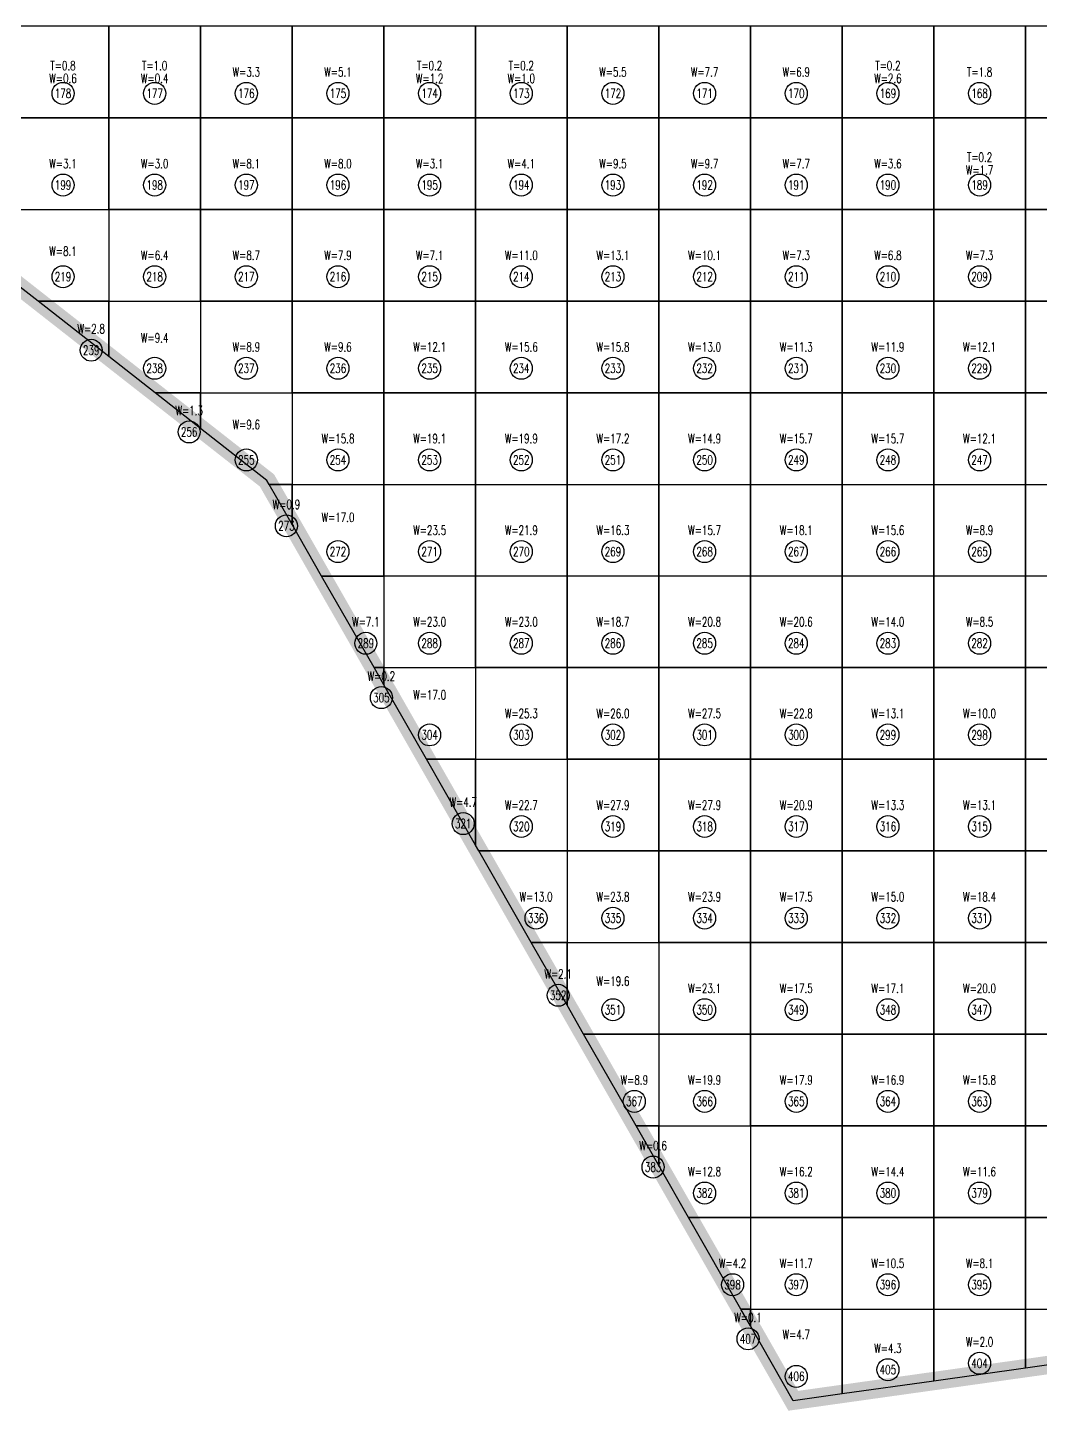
# Model space of a CAD drawing. Extents: x 4283 to 40403, y 1134 to 1764.
# Drawn here: x 12947.9 to 12990.4, y 1579.7 to 1637.7 of the extents above; entities that cross this region are included whole.
import ezdxf
from ezdxf.enums import TextEntityAlignment as Align

# ---------------------------------------------------------------- set-up
doc = ezdxf.new("R2010")
doc.units = 0
for name, color, linetype in [('tdz_14-2方格网', 2, 'Continuous'), ('tdz_14-2方格网计算', 7, 'Continuous'), ('tdz_格田', 6, 'Continuous')]:
    doc.layers.add(name, color=color, linetype=linetype)
doc.styles.add('GLandNum', font='txt_____.ttf', dxfattribs={"width": 0.7, "height": 0.5})

msp = doc.modelspace()

# ---------------------------------------------------------------- linework, layer by layer
at = {"layer": 'tdz_14-2方格网', "linetype": 'Continuous'}
for points in [[(12947.428, 1637.8, 2619.971), (12947.428, 1633.954, 2620.183), (12951.274, 1633.954, 2619.855), (12951.274, 1637.8, 2619.608)], [(12951.274, 1637.8, 2619.608), (12951.274, 1633.954, 2619.855), (12955.12, 1633.954, 2619.818), (12955.12, 1637.8, 2619.568)], [(12955.12, 1637.8, 2619.568), (12955.12, 1633.954, 2619.818), (12958.966, 1633.954, 2619.774), (12958.966, 1637.8, 2619.611)], [(12958.966, 1637.8, 2619.611), (12958.966, 1633.954, 2619.774), (12962.813, 1633.954, 2619.528), (12962.813, 1637.8, 2619.315)], [(12962.813, 1637.8, 2619.315), (12962.813, 1633.954, 2619.528), (12966.659, 1633.954, 2619.193), (12966.659, 1637.8, 2619.006)], [(12966.659, 1637.8, 2619.006), (12966.659, 1633.954, 2619.193), (12970.505, 1633.954, 2619.145), (12970.505, 1637.8, 2618.975)], [(12970.505, 1637.8, 2618.975), (12970.505, 1633.954, 2619.145), (12974.351, 1633.954, 2619.164), (12974.351, 1637.8, 2618.934)], [(12974.351, 1637.8, 2618.934), (12974.351, 1633.954, 2619.164), (12978.197, 1633.954, 2618.98), (12978.197, 1637.8, 2618.73)], [(12978.197, 1637.8, 2618.73), (12978.197, 1633.954, 2618.98), (12982.043, 1633.954, 2618.768), (12982.043, 1637.8, 2618.548)], [(12982.043, 1637.8, 2618.548), (12982.043, 1633.954, 2618.768), (12985.889, 1633.954, 2618.317), (12985.889, 1637.8, 2618.162)], [(12985.889, 1637.8, 2618.162), (12985.889, 1633.954, 2618.317), (12989.736, 1633.954, 2618.078), (12989.736, 1637.8, 2618.022)], [(12989.736, 1637.8, 2618.022), (12989.736, 1633.954, 2618.078), (12993.582, 1633.954, 2617.858), (12993.582, 1637.8, 2617.782)], [(12947.428, 1633.954, 2620.183), (12947.428, 1630.107, 2620.399), (12951.274, 1630.107, 2620.09), (12951.274, 1633.954, 2619.855)], [(12951.274, 1633.954, 2619.855), (12951.274, 1630.107, 2620.09), (12955.12, 1630.107, 2620.07), (12955.12, 1633.954, 2619.818)], [(12955.12, 1633.954, 2619.818), (12955.12, 1630.107, 2620.07), (12958.966, 1630.107, 2620.024), (12958.966, 1633.954, 2619.774)], [(12958.966, 1633.954, 2619.774), (12958.966, 1630.107, 2620.024), (12962.813, 1630.107, 2619.668), (12962.813, 1633.954, 2619.528)], [(12962.813, 1633.954, 2619.528), (12962.813, 1630.107, 2619.668), (12966.659, 1630.107, 2619.415), (12966.659, 1633.954, 2619.193)], [(12966.659, 1633.954, 2619.193), (12966.659, 1630.107, 2619.415), (12970.505, 1630.107, 2619.511), (12970.505, 1633.954, 2619.145)], [(12970.505, 1633.954, 2619.145), (12970.505, 1630.107, 2619.511), (12974.351, 1630.107, 2619.302), (12974.351, 1633.954, 2619.164)], [(12974.351, 1633.954, 2619.164), (12974.351, 1630.107, 2619.302), (12978.197, 1630.107, 2619.024), (12978.197, 1633.954, 2618.98)], [(12978.197, 1633.954, 2618.98), (12978.197, 1630.107, 2619.024), (12982.043, 1630.107, 2618.765), (12982.043, 1633.954, 2618.768)], [(12982.043, 1633.954, 2618.768), (12982.043, 1630.107, 2618.765), (12985.889, 1630.107, 2618.585), (12985.889, 1633.954, 2618.317)], [(12985.889, 1633.954, 2618.317), (12985.889, 1630.107, 2618.585), (12989.736, 1630.107, 2618.409), (12989.736, 1633.954, 2618.078)], [(12989.736, 1633.954, 2618.078), (12989.736, 1630.107, 2618.409), (12993.582, 1630.107, 2618.167), (12993.582, 1633.954, 2617.858)], [(12947.428, 1626.951, 2620.685), (12947.428, 1630.107, 2620.399), (12951.274, 1630.107, 2620.09), (12951.274, 1626.261, 2620.273), (12948.307, 1626.261, 2620.666)], [(12951.274, 1630.107, 2620.09), (12951.274, 1626.261, 2620.273), (12955.12, 1626.261, 2620.146), (12955.12, 1630.107, 2620.07)], [(12955.12, 1630.107, 2620.07), (12955.12, 1626.261, 2620.146), (12958.966, 1626.261, 2619.941), (12958.966, 1630.107, 2620.024)], [(12958.966, 1630.107, 2620.024), (12958.966, 1626.261, 2619.941), (12962.813, 1626.261, 2619.765), (12962.813, 1630.107, 2619.668)], [(12962.813, 1630.107, 2619.668), (12962.813, 1626.261, 2619.765), (12966.659, 1626.261, 2619.762), (12966.659, 1630.107, 2619.415)], [(12966.659, 1630.107, 2619.415), (12966.659, 1626.261, 2619.762), (12970.505, 1626.261, 2619.721), (12970.505, 1630.107, 2619.511)], [(12970.505, 1630.107, 2619.511), (12970.505, 1626.261, 2619.721), (12974.351, 1626.261, 2619.454), (12974.351, 1630.107, 2619.302)], [(12974.351, 1630.107, 2619.302), (12974.351, 1626.261, 2619.454), (12978.197, 1626.261, 2619.147), (12978.197, 1630.107, 2619.024)], [(12978.197, 1630.107, 2619.024), (12978.197, 1626.261, 2619.147), (12982.043, 1626.261, 2618.964), (12982.043, 1630.107, 2618.765)], [(12982.043, 1630.107, 2618.765), (12982.043, 1626.261, 2618.964), (12985.889, 1626.261, 2618.835), (12985.889, 1630.107, 2618.585)], [(12985.889, 1630.107, 2618.585), (12985.889, 1626.261, 2618.835), (12989.736, 1626.261, 2618.697), (12989.736, 1630.107, 2618.409)], [(12989.736, 1630.107, 2618.409), (12989.736, 1626.261, 2618.697), (12993.582, 1626.261, 2618.324), (12993.582, 1630.107, 2618.167)], [(12948.307, 1626.261, 2620.666), (12951.274, 1626.261, 2620.273), (12951.274, 1623.936, 2620.605)], [(12951.274, 1623.936, 2620.605), (12951.274, 1626.261, 2620.273), (12955.12, 1626.261, 2620.146), (12955.12, 1622.415, 2620.334), (12953.214, 1622.415, 2620.565)], [(12955.12, 1626.261, 2620.146), (12955.12, 1622.415, 2620.334), (12958.966, 1622.415, 2620.202), (12958.966, 1626.261, 2619.941)], [(12958.966, 1626.261, 2619.941), (12958.966, 1622.415, 2620.202), (12962.813, 1622.415, 2620.112), (12962.813, 1626.261, 2619.765)], [(12962.813, 1626.261, 2619.765), (12962.813, 1622.415, 2620.112), (12966.659, 1622.415, 2620.008), (12966.659, 1626.261, 2619.762)], [(12966.659, 1626.261, 2619.762), (12966.659, 1622.415, 2620.008), (12970.505, 1622.415, 2619.901), (12970.505, 1626.261, 2619.721)], [(12970.505, 1626.261, 2619.721), (12970.505, 1622.415, 2619.901), (12974.351, 1622.415, 2619.653), (12974.351, 1626.261, 2619.454)], [(12974.351, 1626.261, 2619.454), (12974.351, 1622.415, 2619.653), (12978.197, 1622.415, 2619.451), (12978.197, 1626.261, 2619.147)], [(12978.197, 1626.261, 2619.147), (12978.197, 1622.415, 2619.451), (12982.043, 1622.415, 2619.248), (12982.043, 1626.261, 2618.964)], [(12982.043, 1626.261, 2618.964), (12982.043, 1622.415, 2619.248), (12985.889, 1622.415, 2619.153), (12985.889, 1626.261, 2618.835)], [(12985.889, 1626.261, 2618.835), (12985.889, 1622.415, 2619.153), (12989.736, 1622.415, 2618.851), (12989.736, 1626.261, 2618.697)], [(12989.736, 1626.261, 2618.697), (12989.736, 1622.415, 2618.851), (12993.582, 1622.415, 2618.48), (12993.582, 1626.261, 2618.324)], [(12953.214, 1622.415, 2620.565), (12955.12, 1622.415, 2620.334), (12955.12, 1620.921, 2620.526)], [(12955.12, 1620.921, 2620.526), (12955.12, 1622.415, 2620.334), (12958.966, 1622.415, 2620.202), (12958.966, 1618.569, 2620.462), (12958.004, 1618.569, 2620.469), (12957.909, 1618.735, 2620.468)], [(12958.966, 1622.415, 2620.202), (12958.966, 1618.569, 2620.462), (12962.813, 1618.569, 2620.418), (12962.813, 1622.415, 2620.112)], [(12962.813, 1622.415, 2620.112), (12962.813, 1618.569, 2620.418), (12966.659, 1618.569, 2620.373), (12966.659, 1622.415, 2620.008)], [(12966.659, 1622.415, 2620.008), (12966.659, 1618.569, 2620.373), (12970.505, 1618.569, 2620.045), (12970.505, 1622.415, 2619.901)], [(12970.505, 1622.415, 2619.901), (12970.505, 1618.569, 2620.045), (12974.351, 1618.569, 2619.717), (12974.351, 1622.415, 2619.653)], [(12974.351, 1622.415, 2619.653), (12974.351, 1618.569, 2619.717), (12978.197, 1618.569, 2619.525), (12978.197, 1622.415, 2619.451)], [(12978.197, 1622.415, 2619.451), (12978.197, 1618.569, 2619.525), (12982.043, 1618.569, 2619.532), (12982.043, 1622.415, 2619.248)], [(12982.043, 1622.415, 2619.248), (12982.043, 1618.569, 2619.532), (12985.889, 1618.569, 2619.148), (12985.889, 1622.415, 2619.153)], [(12985.889, 1622.415, 2619.153), (12985.889, 1618.569, 2619.148), (12989.736, 1618.569, 2618.799), (12989.736, 1622.415, 2618.851)], [(12989.736, 1622.415, 2618.851), (12989.736, 1618.569, 2618.799), (12993.582, 1618.569, 2618.526), (12993.582, 1622.415, 2618.48)], [(12958.004, 1618.569, 2620.469), (12958.966, 1618.569, 2620.462), (12958.966, 1616.886, 2620.478)], [(12958.966, 1616.886, 2620.478), (12958.966, 1618.569, 2620.462), (12962.813, 1618.569, 2620.418), (12962.813, 1614.723, 2620.562), (12960.203, 1614.723, 2620.49)], [(12962.813, 1614.723, 2620.562), (12962.813, 1618.569, 2620.418), (12966.659, 1618.569, 2620.373), (12966.659, 1614.723, 2620.517)], [(12966.659, 1614.723, 2620.517), (12966.659, 1618.569, 2620.373), (12970.505, 1618.569, 2620.045), (12970.505, 1614.723, 2620.058)], [(12970.505, 1614.723, 2620.058), (12970.505, 1618.569, 2620.045), (12974.351, 1618.569, 2619.717), (12974.351, 1614.723, 2619.802)], [(12974.351, 1614.723, 2619.802), (12974.351, 1618.569, 2619.717), (12978.197, 1618.569, 2619.525), (12978.197, 1614.723, 2619.815)], [(12978.197, 1614.723, 2619.815), (12978.197, 1618.569, 2619.525), (12982.043, 1618.569, 2619.532), (12982.043, 1614.723, 2619.596)], [(12982.043, 1614.723, 2619.596), (12982.043, 1618.569, 2619.532), (12985.889, 1618.569, 2619.148), (12985.889, 1614.723, 2619.195)], [(12985.889, 1614.723, 2619.195), (12985.889, 1618.569, 2619.148), (12989.736, 1618.569, 2618.799), (12989.736, 1614.723, 2618.825)], [(12989.736, 1614.723, 2618.825), (12989.736, 1618.569, 2618.799), (12993.582, 1618.569, 2618.526), (12993.582, 1614.723, 2618.682)], [(12960.203, 1614.723, 2620.49), (12962.813, 1614.723, 2620.562), (12962.813, 1610.877, 2620.492), (12962.402, 1610.877, 2620.511)], [(12962.813, 1614.723, 2620.562), (12962.813, 1610.877, 2620.492), (12966.659, 1610.877, 2620.661), (12966.659, 1614.723, 2620.517)], [(12966.659, 1614.723, 2620.517), (12966.659, 1610.877, 2620.661), (12970.505, 1610.877, 2620.3), (12970.505, 1614.723, 2620.058)], [(12970.505, 1614.723, 2620.058), (12970.505, 1610.877, 2620.3), (12974.351, 1610.877, 2620.164), (12974.351, 1614.723, 2619.802)], [(12974.351, 1614.723, 2619.802), (12974.351, 1610.877, 2620.164), (12978.197, 1610.877, 2620.118), (12978.197, 1614.723, 2619.815)], [(12978.197, 1614.723, 2619.815), (12978.197, 1610.877, 2620.118), (12982.043, 1610.877, 2619.656), (12982.043, 1614.723, 2619.596)], [(12982.043, 1614.723, 2619.596), (12982.043, 1610.877, 2619.656), (12985.889, 1610.877, 2619.25), (12985.889, 1614.723, 2619.195)], [(12985.889, 1614.723, 2619.195), (12985.889, 1610.877, 2619.25), (12989.736, 1610.877, 2619.067), (12989.736, 1614.723, 2618.825)], [(12989.736, 1614.723, 2618.825), (12989.736, 1610.877, 2619.067), (12993.582, 1610.877, 2618.996), (12993.582, 1614.723, 2618.682)], [(12962.402, 1610.877, 2620.511), (12962.813, 1610.877, 2620.492), (12962.813, 1610.159, 2620.515)], [(12962.813, 1610.159, 2620.515), (12962.813, 1610.877, 2620.492), (12966.659, 1610.877, 2620.661), (12966.659, 1607.03, 2620.614), (12964.602, 1607.03, 2620.532)], [(12966.659, 1610.877, 2620.661), (12966.659, 1607.03, 2620.614), (12970.505, 1607.03, 2620.658), (12970.505, 1610.877, 2620.3)], [(12970.505, 1610.877, 2620.3), (12970.505, 1607.03, 2620.658), (12974.351, 1607.03, 2620.521), (12974.351, 1610.877, 2620.164)], [(12974.351, 1610.877, 2620.164), (12974.351, 1607.03, 2620.521), (12978.197, 1607.03, 2620.335), (12978.197, 1610.877, 2620.118)], [(12978.197, 1610.877, 2620.118), (12978.197, 1607.03, 2620.335), (12982.043, 1607.03, 2619.762), (12982.043, 1610.877, 2619.656)], [(12982.043, 1610.877, 2619.656), (12982.043, 1607.03, 2619.762), (12985.889, 1607.03, 2619.335), (12985.889, 1610.877, 2619.25)], [(12985.889, 1610.877, 2619.25), (12985.889, 1607.03, 2619.335), (12989.736, 1607.03, 2619.273), (12989.736, 1610.877, 2619.067)], [(12989.736, 1610.877, 2619.067), (12989.736, 1607.03, 2619.273), (12993.582, 1607.03, 2619.157), (12993.582, 1610.877, 2618.996)], [(12964.602, 1607.03, 2620.532), (12966.659, 1607.03, 2620.614), (12966.659, 1603.433, 2620.533)], [(12966.659, 1603.433, 2620.533), (12966.659, 1607.03, 2620.614), (12970.505, 1607.03, 2620.658), (12970.505, 1603.184, 2620.572), (12966.801, 1603.184, 2620.529)], [(12970.505, 1607.03, 2620.658), (12970.505, 1603.184, 2620.572), (12974.351, 1603.184, 2620.538), (12974.351, 1607.03, 2620.521)], [(12974.351, 1607.03, 2620.521), (12974.351, 1603.184, 2620.538), (12978.197, 1603.184, 2620.202), (12978.197, 1607.03, 2620.335)], [(12978.197, 1607.03, 2620.335), (12978.197, 1603.184, 2620.202), (12982.043, 1603.184, 2619.761), (12982.043, 1607.03, 2619.762)], [(12982.043, 1607.03, 2619.762), (12982.043, 1603.184, 2619.761), (12985.889, 1603.184, 2619.577), (12985.889, 1607.03, 2619.335)], [(12985.889, 1607.03, 2619.335), (12985.889, 1603.184, 2619.577), (12989.736, 1603.184, 2619.538), (12989.736, 1607.03, 2619.273)], [(12989.736, 1607.03, 2619.273), (12989.736, 1603.184, 2619.538), (12993.582, 1603.184, 2619.25), (12993.582, 1607.03, 2619.157)], [(12966.801, 1603.184, 2620.529), (12970.505, 1603.184, 2620.572), (12970.505, 1599.338, 2620.518), (12969, 1599.338, 2620.474)], [(12970.505, 1603.184, 2620.572), (12970.505, 1599.338, 2620.518), (12974.351, 1599.338, 2620.568), (12974.351, 1603.184, 2620.538)], [(12974.351, 1603.184, 2620.538), (12974.351, 1599.338, 2620.568), (12978.197, 1599.338, 2620.218), (12978.197, 1603.184, 2620.202)], [(12978.197, 1603.184, 2620.202), (12978.197, 1599.338, 2620.218), (12982.043, 1599.338, 2619.87), (12982.043, 1603.184, 2619.761)], [(12982.043, 1603.184, 2619.761), (12982.043, 1599.338, 2619.87), (12985.889, 1599.338, 2619.848), (12985.889, 1603.184, 2619.577)], [(12985.889, 1603.184, 2619.577), (12985.889, 1599.338, 2619.848), (12989.736, 1599.338, 2619.828), (12989.736, 1603.184, 2619.538)], [(12989.736, 1603.184, 2619.538), (12989.736, 1599.338, 2619.828), (12993.582, 1599.338, 2619.372), (12993.582, 1603.184, 2619.25)], [(12969, 1599.338, 2620.474), (12970.505, 1599.338, 2620.518), (12970.505, 1596.706, 2620.435)], [(12970.505, 1596.706, 2620.435), (12970.505, 1599.338, 2620.518), (12974.351, 1599.338, 2620.568), (12974.351, 1595.492, 2620.707), (12971.199, 1595.492, 2620.418)], [(12974.351, 1599.338, 2620.568), (12974.351, 1595.492, 2620.707), (12978.197, 1595.492, 2620.347), (12978.197, 1599.338, 2620.218)], [(12978.197, 1599.338, 2620.218), (12978.197, 1595.492, 2620.347), (12982.043, 1595.492, 2620.031), (12982.043, 1599.338, 2619.87)], [(12982.043, 1599.338, 2619.87), (12982.043, 1595.492, 2620.031), (12985.889, 1595.492, 2619.975), (12985.889, 1599.338, 2619.848)], [(12985.889, 1599.338, 2619.848), (12985.889, 1595.492, 2619.975), (12989.736, 1595.492, 2619.746), (12989.736, 1599.338, 2619.828)], [(12989.736, 1599.338, 2619.828), (12989.736, 1595.492, 2619.746), (12993.582, 1595.492, 2619.282), (12993.582, 1599.338, 2619.372)], [(12971.199, 1595.492, 2620.418), (12974.351, 1595.492, 2620.707), (12974.351, 1591.646, 2620.395), (12973.398, 1591.646, 2620.362)], [(12974.351, 1595.492, 2620.707), (12974.351, 1591.646, 2620.395), (12978.197, 1591.646, 2620.413), (12978.197, 1595.492, 2620.347)], [(12978.197, 1595.492, 2620.347), (12978.197, 1591.646, 2620.413), (12982.043, 1591.646, 2620.133), (12982.043, 1595.492, 2620.031)], [(12982.043, 1595.492, 2620.031), (12982.043, 1591.646, 2620.133), (12985.889, 1591.646, 2619.979), (12985.889, 1595.492, 2619.975)], [(12985.889, 1595.492, 2619.975), (12985.889, 1591.646, 2619.979), (12989.736, 1591.646, 2619.598), (12989.736, 1595.492, 2619.746)], [(12989.736, 1595.492, 2619.746), (12989.736, 1591.646, 2619.598), (12993.582, 1591.646, 2619.251), (12993.582, 1595.492, 2619.282)], [(12973.398, 1591.646, 2620.362), (12974.351, 1591.646, 2620.395), (12974.351, 1589.979, 2620.338)], [(12974.351, 1589.979, 2620.338), (12974.351, 1591.646, 2620.395), (12978.197, 1591.646, 2620.413), (12978.197, 1587.8, 2620.415), (12975.597, 1587.8, 2620.307)], [(12978.197, 1591.646, 2620.413), (12978.197, 1587.8, 2620.415), (12982.043, 1587.8, 2620.166), (12982.043, 1591.646, 2620.133)], [(12982.043, 1591.646, 2620.133), (12982.043, 1587.8, 2620.166), (12985.889, 1587.8, 2619.952), (12985.889, 1591.646, 2619.979)], [(12985.889, 1591.646, 2619.979), (12985.889, 1587.8, 2619.952), (12989.736, 1587.8, 2619.66), (12989.736, 1591.646, 2619.598)], [(12989.736, 1591.646, 2619.598), (12989.736, 1587.8, 2619.66), (12993.582, 1587.8, 2619.396), (12993.582, 1591.646, 2619.251)], [(12975.597, 1587.8, 2620.307), (12978.197, 1587.8, 2620.415), (12978.197, 1583.954, 2620.273), (12977.796, 1583.954, 2620.252)], [(12978.197, 1587.8, 2620.415), (12978.197, 1583.954, 2620.273), (12982.043, 1583.954, 2620.132), (12982.043, 1587.8, 2620.166)], [(12982.043, 1587.8, 2620.166), (12982.043, 1583.954, 2620.132), (12985.889, 1583.954, 2619.906), (12985.889, 1587.8, 2619.952)], [(12985.889, 1587.8, 2619.952), (12985.889, 1583.954, 2619.906), (12989.736, 1583.954, 2619.665), (12989.736, 1587.8, 2619.66)], [(12989.736, 1587.8, 2619.66), (12989.736, 1583.954, 2619.665), (12993.582, 1583.954, 2619.375), (12993.582, 1587.8, 2619.396)], [(12977.796, 1583.954, 2620.252), (12978.197, 1583.954, 2620.273), (12978.197, 1583.253, 2620.242)], [(12978.197, 1583.253, 2620.242), (12978.197, 1583.954, 2620.273), (12982.043, 1583.954, 2620.132), (12982.043, 1580.395, 2620.059), (12979.996, 1580.107, 2620.196)], [(12982.043, 1580.395, 2620.059), (12982.043, 1583.954, 2620.132), (12985.889, 1583.954, 2619.906), (12985.889, 1580.935, 2619.804)], [(12985.889, 1580.935, 2619.804), (12985.889, 1583.954, 2619.906), (12989.736, 1583.954, 2619.665), (12989.736, 1581.476, 2619.548)], [(12989.736, 1581.476, 2619.548), (12989.736, 1583.954, 2619.665), (12993.582, 1583.954, 2619.375), (12993.582, 1582.016, 2619.292)]]:
    msp.add_polyline3d(points, close=True, dxfattribs=at)
at = {"layer": 'tdz_14-2方格网计算', "color": 7, "linetype": 'Continuous'}
for centre in [(12949.351, 1634.979), (12953.197, 1634.979), (12957.043, 1634.979), (12960.889, 1634.979), (12964.736, 1634.979), (12968.582, 1634.979), (12972.428, 1634.979), (12976.274, 1634.979), (12980.12, 1634.979), (12983.966, 1634.979), (12987.813, 1634.979), (12949.351, 1631.133), (12953.197, 1631.133), (12957.043, 1631.133), (12960.889, 1631.133), (12964.736, 1631.133), (12968.582, 1631.133), (12972.428, 1631.133), (12976.274, 1631.133), (12980.12, 1631.133), (12983.966, 1631.133), (12987.813, 1631.133), (12949.351, 1627.287), (12953.197, 1627.287), (12957.043, 1627.287), (12960.889, 1627.287), (12964.736, 1627.287), (12968.582, 1627.287), (12972.428, 1627.287), (12976.274, 1627.287), (12980.12, 1627.287), (12983.966, 1627.287), (12987.813, 1627.287), (12950.532, 1624.201), (12953.197, 1623.441), (12957.043, 1623.441), (12960.889, 1623.441), (12964.736, 1623.441), (12968.582, 1623.441), (12972.428, 1623.441), (12976.274, 1623.441), (12980.12, 1623.441), (12983.966, 1623.441), (12987.813, 1623.441), (12954.644, 1620.771), (12957.043, 1619.595), (12960.889, 1619.595), (12964.736, 1619.595), (12968.582, 1619.595), (12972.428, 1619.595), (12976.274, 1619.595), (12980.12, 1619.595), (12983.966, 1619.595), (12987.813, 1619.595), (12958.726, 1616.83), (12960.889, 1615.748), (12964.736, 1615.748), (12968.582, 1615.748), (12972.428, 1615.748), (12976.274, 1615.748), (12980.12, 1615.748), (12983.966, 1615.748), (12987.813, 1615.748), (12962.058, 1611.902), (12964.736, 1611.902), (12968.582, 1611.902), (12972.428, 1611.902), (12976.274, 1611.902), (12980.12, 1611.902), (12983.966, 1611.902), (12987.813, 1611.902), (12962.71, 1609.621), (12964.736, 1608.056), (12968.582, 1608.056), (12972.428, 1608.056), (12976.274, 1608.056), (12980.12, 1608.056), (12983.966, 1608.056), (12987.813, 1608.056), (12966.144, 1604.334), (12968.582, 1604.21), (12972.428, 1604.21), (12976.274, 1604.21), (12980.12, 1604.21), (12983.966, 1604.21), (12987.813, 1604.21), (12969.203, 1600.364), (12972.428, 1600.364), (12976.274, 1600.364), (12980.12, 1600.364), (12983.966, 1600.364), (12987.813, 1600.364), (12970.129, 1597.125), (12972.428, 1596.518), (12976.274, 1596.518), (12980.12, 1596.518), (12983.966, 1596.518), (12987.813, 1596.518), (12973.325, 1592.672), (12976.274, 1592.672), (12980.12, 1592.672), (12983.966, 1592.672), (12987.813, 1592.672), (12974.113, 1589.915), (12976.274, 1588.825), (12980.12, 1588.825), (12983.966, 1588.825), (12987.813, 1588.825), (12977.447, 1584.979), (12980.12, 1584.979), (12983.966, 1584.979), (12987.813, 1584.979), (12978.097, 1582.706), (12987.813, 1581.682), (12980.12, 1581.133), (12983.966, 1581.412)]:
    msp.add_circle(centre, 0.462, dxfattribs=at)
at = {"layer": 'tdz_格田', "linetype": 'Continuous', "lineweight": 60, "const_width": 0.769}
msp.add_lwpolyline([(12979.996, 1580.107), (12957.909, 1618.735), (12905.12, 1660.113), (12982.305, 1668.077), (13010.091, 1631.052), (13028.86, 1586.972), (12979.996, 1580.107)], close=True, dxfattribs=at)

# ---------------------------------------------------------------- texts
at = {"layer": 'tdz_14-2方格网计算', "color": 2, "linetype": 'Continuous', "style": 'GLandNum', "width": 0.7}
for s, p in [('T=0.8', (12949.351, 1636.146)), ('T=1.0', (12953.197, 1636.146)), ('T=0.2', (12964.736, 1636.146)), ('T=0.2', (12968.582, 1636.146)), ('T=0.2', (12983.966, 1636.146)), ('T=1.8', (12987.813, 1635.877)), ('T=0.2', (12987.813, 1632.3))]:
    msp.add_text(s, height=0.3846, dxfattribs=at).set_placement(p, align=Align.MIDDLE_CENTER)
at = {"layer": 'tdz_14-2方格网计算', "color": 173, "linetype": 'Continuous', "style": 'GLandNum', "width": 0.7}
for s, p in [('W=3.3', (12957.043, 1635.877)), ('W=5.1', (12960.889, 1635.877)), ('W=5.5', (12972.428, 1635.877)), ('W=7.7', (12976.274, 1635.877)), ('W=6.9', (12980.12, 1635.877)), ('W=0.6', (12949.351, 1635.607)), ('W=0.4', (12953.197, 1635.607)), ('W=1.2', (12964.736, 1635.607)), ('W=1.0', (12968.582, 1635.607)), ('W=2.6', (12983.966, 1635.607)), ('W=3.1', (12949.351, 1632.03)), ('W=3.0', (12953.197, 1632.03)), ('W=8.1', (12957.043, 1632.03)), ('W=8.0', (12960.889, 1632.03)), ('W=3.1', (12964.736, 1632.03)), ('W=4.1', (12968.582, 1632.03)), ('W=9.5', (12972.428, 1632.03)), ('W=9.7', (12976.274, 1632.03)), ('W=7.7', (12980.12, 1632.03)), ('W=3.6', (12983.966, 1632.03)), ('W=1.7', (12987.813, 1631.761)), ('W=8.1', (12949.351, 1628.357)), ('W=6.4', (12953.197, 1628.184)), ('W=8.7', (12957.043, 1628.184)), ('W=7.9', (12960.889, 1628.184)), ('W=7.1', (12964.736, 1628.184)), ('W=11.0', (12968.582, 1628.184)), ('W=13.1', (12972.428, 1628.184)), ('W=10.1', (12976.274, 1628.184)), ('W=7.3', (12980.12, 1628.184)), ('W=6.8', (12983.966, 1628.184)), ('W=7.3', (12987.813, 1628.184)), ('W=2.8', (12950.532, 1625.099)), ('W=9.4', (12953.197, 1624.718)), ('W=8.9', (12957.043, 1624.338)), ('W=9.6', (12960.889, 1624.338)), ('W=12.1', (12964.736, 1624.338)), ('W=15.6', (12968.582, 1624.338)), ('W=15.8', (12972.428, 1624.338)), ('W=13.0', (12976.274, 1624.338)), ('W=11.3', (12980.12, 1624.338)), ('W=11.9', (12983.966, 1624.338)), ('W=12.1', (12987.813, 1624.338)), ('W=1.3', (12954.644, 1621.668)), ('W=9.6', (12957.043, 1621.08)), ('W=15.8', (12960.889, 1620.492)), ('W=19.1', (12964.736, 1620.492)), ('W=19.9', (12968.582, 1620.492)), ('W=17.2', (12972.428, 1620.492)), ('W=14.9', (12976.274, 1620.492)), ('W=15.7', (12980.12, 1620.492)), ('W=15.7', (12983.966, 1620.492)), ('W=12.1', (12987.813, 1620.492)), ('W=0.9', (12958.726, 1617.728)), ('W=17.0', (12960.889, 1617.187)), ('W=23.5', (12964.736, 1616.646)), ('W=21.9', (12968.582, 1616.646)), ('W=16.3', (12972.428, 1616.646)), ('W=15.7', (12976.274, 1616.646)), ('W=18.1', (12980.12, 1616.646)), ('W=15.6', (12983.966, 1616.646)), ('W=8.9', (12987.813, 1616.646)), ('W=7.1', (12962.058, 1612.8)), ('W=23.0', (12964.736, 1612.8)), ('W=23.0', (12968.582, 1612.8)), ('W=18.7', (12972.428, 1612.8)), ('W=20.8', (12976.274, 1612.8)), ('W=20.6', (12980.12, 1612.8)), ('W=14.0', (12983.966, 1612.8)), ('W=8.5', (12987.813, 1612.8)), ('W=0.2', (12962.71, 1610.518)), ('W=17.0', (12964.736, 1609.736)), ('W=25.3', (12968.582, 1608.954)), ('W=26.0', (12972.428, 1608.954)), ('W=27.5', (12976.274, 1608.954)), ('W=22.8', (12980.12, 1608.954)), ('W=13.1', (12983.966, 1608.954)), ('W=10.0', (12987.813, 1608.954)), ('W=4.7', (12966.144, 1605.232)), ('W=22.7', (12968.582, 1605.107)), ('W=27.9', (12972.428, 1605.107)), ('W=27.9', (12976.274, 1605.107)), ('W=20.9', (12980.12, 1605.107)), ('W=13.3', (12983.966, 1605.107)), ('W=13.1', (12987.813, 1605.107)), ('W=13.0', (12969.203, 1601.261)), ('W=23.8', (12972.428, 1601.261)), ('W=23.9', (12976.274, 1601.261)), ('W=17.5', (12980.12, 1601.261)), ('W=15.0', (12983.966, 1601.261)), ('W=18.4', (12987.813, 1601.261)), ('W=2.1', (12970.129, 1598.022)), ('W=19.6', (12972.428, 1597.719)), ('W=23.1', (12976.274, 1597.415)), ('W=17.5', (12980.12, 1597.415)), ('W=17.1', (12983.966, 1597.415)), ('W=20.0', (12987.813, 1597.415)), ('W=8.9', (12973.325, 1593.569)), ('W=19.9', (12976.274, 1593.569)), ('W=17.9', (12980.12, 1593.569)), ('W=16.9', (12983.966, 1593.569)), ('W=15.8', (12987.813, 1593.569)), ('W=0.6', (12974.113, 1590.813)), ('W=12.8', (12976.274, 1589.723)), ('W=16.2', (12980.12, 1589.723)), ('W=14.4', (12983.966, 1589.723)), ('W=11.6', (12987.813, 1589.723)), ('W=4.2', (12977.447, 1585.877)), ('W=11.7', (12980.12, 1585.877)), ('W=10.5', (12983.966, 1585.877)), ('W=8.1', (12987.813, 1585.877)), ('W=0.1', (12978.097, 1583.603)), ('W=4.7', (12980.12, 1582.889)), ('W=4.3', (12983.966, 1582.309)), ('W=2.0', (12987.813, 1582.58))]:
    msp.add_text(s, height=0.3846, dxfattribs=at).set_placement(p, align=Align.MIDDLE_CENTER)
at = {"layer": 'tdz_14-2方格网计算', "color": 7, "linetype": 'Continuous', "style": 'GLandNum', "width": 0.7}
for s, p in [('178', (12949.351, 1634.979)), ('177', (12953.197, 1634.979)), ('176', (12957.043, 1634.979)), ('175', (12960.889, 1634.979)), ('174', (12964.736, 1634.979)), ('173', (12968.582, 1634.979)), ('172', (12972.428, 1634.979)), ('171', (12976.274, 1634.979)), ('170', (12980.12, 1634.979)), ('169', (12983.966, 1634.979)), ('168', (12987.813, 1634.979)), ('199', (12949.351, 1631.133)), ('198', (12953.197, 1631.133)), ('197', (12957.043, 1631.133)), ('196', (12960.889, 1631.133)), ('195', (12964.736, 1631.133)), ('194', (12968.582, 1631.133)), ('193', (12972.428, 1631.133)), ('192', (12976.274, 1631.133)), ('191', (12980.12, 1631.133)), ('190', (12983.966, 1631.133)), ('189', (12987.813, 1631.133)), ('219', (12949.351, 1627.287)), ('218', (12953.197, 1627.287)), ('217', (12957.043, 1627.287)), ('216', (12960.889, 1627.287)), ('215', (12964.736, 1627.287)), ('214', (12968.582, 1627.287)), ('213', (12972.428, 1627.287)), ('212', (12976.274, 1627.287)), ('211', (12980.12, 1627.287)), ('210', (12983.966, 1627.287)), ('209', (12987.813, 1627.287)), ('239', (12950.532, 1624.201)), ('238', (12953.197, 1623.441)), ('237', (12957.043, 1623.441)), ('236', (12960.889, 1623.441)), ('235', (12964.736, 1623.441)), ('234', (12968.582, 1623.441)), ('233', (12972.428, 1623.441)), ('232', (12976.274, 1623.441)), ('231', (12980.12, 1623.441)), ('230', (12983.966, 1623.441)), ('229', (12987.813, 1623.441)), ('256', (12954.644, 1620.771)), ('255', (12957.043, 1619.595)), ('254', (12960.889, 1619.595)), ('253', (12964.736, 1619.595)), ('252', (12968.582, 1619.595)), ('251', (12972.428, 1619.595)), ('250', (12976.274, 1619.595)), ('249', (12980.12, 1619.595)), ('248', (12983.966, 1619.595)), ('247', (12987.813, 1619.595)), ('273', (12958.726, 1616.83)), ('272', (12960.889, 1615.748)), ('271', (12964.736, 1615.748)), ('270', (12968.582, 1615.748)), ('269', (12972.428, 1615.748)), ('268', (12976.274, 1615.748)), ('267', (12980.12, 1615.748)), ('266', (12983.966, 1615.748)), ('265', (12987.813, 1615.748)), ('289', (12962.058, 1611.902)), ('288', (12964.736, 1611.902)), ('287', (12968.582, 1611.902)), ('286', (12972.428, 1611.902)), ('285', (12976.274, 1611.902)), ('284', (12980.12, 1611.902)), ('283', (12983.966, 1611.902)), ('282', (12987.813, 1611.902)), ('305', (12962.71, 1609.621)), ('304', (12964.736, 1608.056)), ('303', (12968.582, 1608.056)), ('302', (12972.428, 1608.056)), ('301', (12976.274, 1608.056)), ('300', (12980.12, 1608.056)), ('299', (12983.966, 1608.056)), ('298', (12987.813, 1608.056)), ('321', (12966.144, 1604.334)), ('320', (12968.582, 1604.21)), ('319', (12972.428, 1604.21)), ('318', (12976.274, 1604.21)), ('317', (12980.12, 1604.21)), ('316', (12983.966, 1604.21)), ('315', (12987.813, 1604.21)), ('336', (12969.203, 1600.364)), ('335', (12972.428, 1600.364)), ('334', (12976.274, 1600.364)), ('333', (12980.12, 1600.364)), ('332', (12983.966, 1600.364)), ('331', (12987.813, 1600.364)), ('352', (12970.129, 1597.125)), ('351', (12972.428, 1596.518)), ('350', (12976.274, 1596.518)), ('349', (12980.12, 1596.518)), ('348', (12983.966, 1596.518)), ('347', (12987.813, 1596.518)), ('367', (12973.325, 1592.672)), ('366', (12976.274, 1592.672)), ('365', (12980.12, 1592.672)), ('364', (12983.966, 1592.672)), ('363', (12987.813, 1592.672)), ('383', (12974.113, 1589.915)), ('382', (12976.274, 1588.825)), ('381', (12980.12, 1588.825)), ('380', (12983.966, 1588.825)), ('379', (12987.813, 1588.825)), ('398', (12977.447, 1584.979)), ('397', (12980.12, 1584.979)), ('396', (12983.966, 1584.979)), ('395', (12987.813, 1584.979)), ('407', (12978.097, 1582.706)), ('406', (12980.12, 1581.133)), ('405', (12983.966, 1581.412)), ('404', (12987.813, 1581.682))]:
    msp.add_text(s, height=0.3846, dxfattribs=at).set_placement(p, align=Align.MIDDLE_CENTER)

doc.saveas('drawing.dxf')
